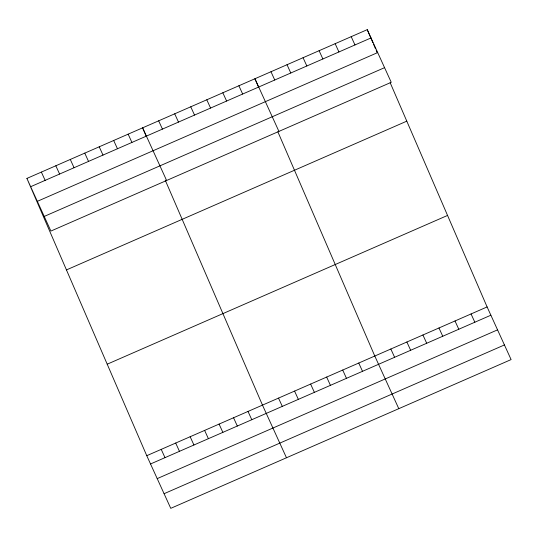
<?xml version="1.0" encoding="UTF-8"?>
<svg xmlns="http://www.w3.org/2000/svg" width="538" height="538" viewBox="0 0 538 538"><rect width="100%" height="100%" fill="white"/><g stroke="black" fill="none" stroke-linecap="round" stroke-linejoin="round"><path stroke-width="0.81" d="M26.9 178.414L367.246 29.657L391.24 82.307L50.895 231.064L26.9 178.414L146.76 455.693L170.754 508.343L511.1 359.586L487.105 306.936L390.178 82.711M30.673 186.693L371.018 37.936M37.344 201.333L377.689 52.576M44.224 216.424L384.562 67.667M66.456 269.915L406.795 121.158M107.21 364.192L447.549 215.435M146.76 455.693L487.105 306.936M150.532 463.971L490.878 315.214M157.21 478.618L497.549 329.861M164.083 493.702L504.429 344.945M351.2 36.671L354.972 44.95M471.059 313.95L474.832 322.228M335.154 43.686L338.927 51.964M455.014 320.964L458.793 329.243M319.108 50.693L322.881 58.978M438.974 327.978L442.747 336.257M303.062 57.707L306.842 65.986M422.929 334.986L426.701 343.271M287.023 64.721L290.796 73M406.883 342L410.655 350.278M270.977 71.736L274.75 80.014M390.837 349.014L394.61 357.293M278.926 131.393L254.931 78.743L258.59 87.203M398.786 408.678L374.791 356.028L277.864 131.803M238.885 85.757L242.658 94.042M358.745 363.042L362.518 371.321M222.84 92.771L226.612 101.05M342.706 370.05L346.479 378.335M206.794 99.786L210.566 108.064M326.66 377.064L330.433 385.342M190.755 106.8L194.527 115.078M310.614 384.078L314.387 392.357M174.709 113.807L178.481 122.092M294.568 391.092L298.341 399.371M158.663 120.821L162.436 129.1M278.523 398.107L282.295 406.385M166.612 180.486L142.617 127.836L146.275 136.296M286.472 457.764L262.477 405.114L165.22 180.122M128.152 134.157L131.924 142.436M248.011 411.435L251.791 419.721M113.686 140.479L117.459 148.757M233.553 417.757L237.325 426.042M99.221 146.8L102.993 155.085M219.087 424.085L222.86 432.364M84.755 153.122L88.535 161.407M204.622 430.407L208.394 438.685M70.296 159.45L74.069 167.728M190.156 436.728L193.929 445.007M55.831 165.771L59.604 174.05M175.691 443.05L179.463 451.328M41.365 172.093L45.138 180.371M161.225 449.371L164.998 457.65M367.246 29.657L372.895 42.731M373.56 44.264L375.551 48.877M376.217 50.417L377.219 52.724"/></g></svg>
